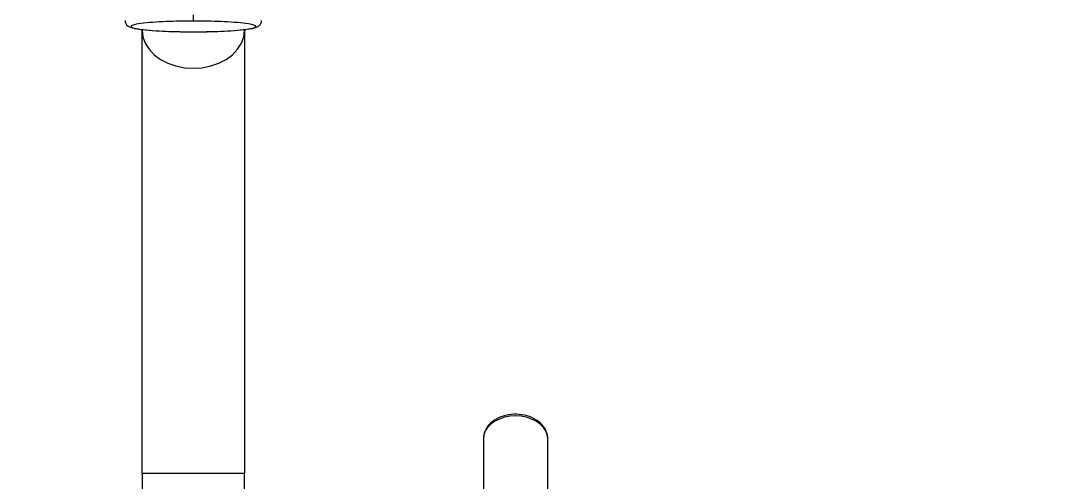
# Model space of a CAD drawing. Extents: x -36 to 357, y 137 to 237.
# Drawn here: x 46.7393 to 46.8973, y 152.7681 to 152.8391 of the extents above; entities that cross this region are included whole.
import ezdxf

# ---------------------------------------------------------------- set-up
doc = ezdxf.new("R2010")
doc.units = 0
doc.header["$LTSCALE"] = 0.01
doc.layers.get('0').update_dxf_attribs({"linetype": 'CONTINUOUS'})
doc.layers.add('01', color=1, linetype='CONTINUOUS')
doc.layers.add('ARQ-SMB-1_025', color=1, linetype='CONTINUOUS')
doc.styles.add('FNDE Texto Cota 0025', font='verdana.ttf', dxfattribs={"height": 0.04})
doc.dimstyles.new('FNDE 1-0025', dxfattribs={"dimscale": 5, "dimtxt": 0.04, "dimasz": 0.0035, "dimexe": 0.15, "dimexo": 0.15, "dimgap": 0.0025, "dimtad": 1, "dimzin": 1, "dimdsep": 46, "dimtxsty": 'FNDE Texto Cota 0025', "dimblk": 'tic', "dimcen": 0.015, "dimdle": 0.15, "dimse1": 1, "dimse2": 1, "dimclrd": 251, "dimclre": 251, "dimclrt": 256, "dimaunit": 1, "dimadec": 3, "dimazin": 0, "dimtfac": 1, "dimtix": 1, "dimtmove": 2, "dimatfit": 3, "dimfxl": 0.15, "dimtvp": 1, "dimtolj": 1, "dimtzin": 0, "dimarcsym": 0})

# ---------------------------------------------------------------- blocks, each defined once
blk = doc.blocks.new('A$C093F1C31')
at = {"layer": '01', "ltscale": 10}
for p, q in [((0.02133, 0.2714), (0.02133, 0.27303)), ((0.00822, 0.26923), (0.00822, 0.26905)), ((0.00822, 0.1556), (0.00822, 0.26905)), ((0.03443, 0.26905), (0.03443, 0.26923)), ((0.03443, 0.26905), (0.03443, 0.1556)), ((0.09558, 0.16443), (0.09558, 0.14936)), ((0.11208, 0.16443), (0.11208, 0.16455)), ((0.11208, 0.14936), (0.11208, 0.16443)), ((0.00822, 0.1556), (0.03443, 0.1556)), ((0.00822, 0.1556), (0.00822, 0.13254)), ((0.03443, 0.13254), (0.03443, 0.1556))]:
    blk.add_line(p, q, dxfattribs=at)
for points in [[(0.00385, 0.27153, 0), (0.00386, 0.27132, 0), (0.0039, 0.27113, 0), (0.00396, 0.27094, 0), (0.00404, 0.27077, 0), (0.00413, 0.27062, 0), (0.00423, 0.27048, 0), (0.00462, 0.27013, 0), (0.00494, 0.26993, 0), (0.00519, 0.26983, 0), (0.00547, 0.26973, 0), (0.00579, 0.26964, 0), (0.00628, 0.26953, 0), (0.00686, 0.26942, 0), (0.00753, 0.26932, 0), (0.00829, 0.26922, 0), (0.0091, 0.26914, 0), (0.00994, 0.26906, 0), (0.00999, 0.26905, 0)], [(0.02133, 0.2714, 0), (0.02048, 0.2714, 0), (0.01963, 0.27139, 0), (0.01873, 0.27138, 0), (0.01779, 0.27136, 0), (0.01686, 0.27134, 0), (0.01599, 0.27132, 0), (0.01515, 0.27129, 0), (0.01433, 0.27126, 0), (0.01343, 0.27122, 0), (0.01257, 0.27117, 0), (0.01174, 0.27112, 0), (0.01088, 0.27106, 0), (0.01006, 0.271, 0), (0.00929, 0.27093, 0), (0.00855, 0.27085, 0), (0.00786, 0.27076, 0), (0.00724, 0.27067, 0), (0.00668, 0.27057, 0), (0.00622, 0.27047, 0), (0.00585, 0.27036, 0), (0.00558, 0.27025, 0), (0.00541, 0.27014, 0), (0.00536, 0.27002, 0), (0.00541, 0.26991, 0), (0.00558, 0.2698, 0), (0.00585, 0.26968, 0), (0.00622, 0.26958, 0), (0.00668, 0.26947, 0), (0.00724, 0.26938, 0), (0.00786, 0.26928, 0), (0.00855, 0.2692, 0), (0.00929, 0.26912, 0), (0.01006, 0.26905, 0), (0.01087, 0.26898, 0), (0.01174, 0.26892, 0), (0.01257, 0.26887, 0), (0.01343, 0.26883, 0), (0.01433, 0.26879, 0), (0.01515, 0.26875, 0), (0.01599, 0.26873, 0), (0.01686, 0.2687, 0), (0.01802, 0.26868, 0), (0.01921, 0.26866, 0), (0.02026, 0.26865, 0), (0.02133, 0.26865, 0)], [(0.02133, 0.26865, 0), (0.02218, 0.26865, 0), (0.02302, 0.26866, 0), (0.02392, 0.26867, 0), (0.02487, 0.26868, 0), (0.0258, 0.2687, 0), (0.02666, 0.26873, 0), (0.0275, 0.26875, 0), (0.02832, 0.26879, 0), (0.02922, 0.26883, 0), (0.03008, 0.26887, 0), (0.03091, 0.26892, 0), (0.03178, 0.26898, 0), (0.03259, 0.26905, 0), (0.03336, 0.26912, 0), (0.03411, 0.2692, 0), (0.0348, 0.26928, 0), (0.03542, 0.26938, 0), (0.03597, 0.26947, 0), (0.03643, 0.26958, 0), (0.0368, 0.26968, 0), (0.03708, 0.2698, 0), (0.03724, 0.26991, 0), (0.0373, 0.27002, 0), (0.03724, 0.27014, 0), (0.03708, 0.27025, 0), (0.0368, 0.27036, 0), (0.03643, 0.27047, 0), (0.03597, 0.27057, 0), (0.03542, 0.27067, 0), (0.0348, 0.27076, 0), (0.03411, 0.27085, 0), (0.03336, 0.27093, 0), (0.0326, 0.271, 0), (0.03178, 0.27106, 0), (0.03091, 0.27112, 0), (0.03008, 0.27117, 0), (0.02922, 0.27122, 0), (0.02832, 0.27126, 0), (0.0275, 0.27129, 0), (0.02666, 0.27132, 0), (0.0258, 0.27134, 0), (0.02463, 0.27137, 0), (0.02345, 0.27139, 0), (0.02239, 0.2714, 0), (0.02133, 0.2714, 0)], [(0.03266, 0.26905, 0), (0.03271, 0.26906, 0), (0.03356, 0.26914, 0), (0.03437, 0.26922, 0), (0.03512, 0.26932, 0), (0.03579, 0.26942, 0), (0.03637, 0.26953, 0), (0.03686, 0.26964, 0), (0.03721, 0.26974, 0), (0.03752, 0.26985, 0), (0.03781, 0.26998, 0), (0.03795, 0.27007, 0), (0.0381, 0.27017, 0), (0.03826, 0.27031, 0), (0.03842, 0.27048, 0), (0.03853, 0.27062, 0), (0.03862, 0.27077, 0), (0.0387, 0.27094, 0), (0.03876, 0.27113, 0), (0.03879, 0.27132, 0), (0.03881, 0.27153, 0)], [(0.00822, 0.26905, 0), (0.00842, 0.26736, 0), (0.00901, 0.26572, 0), (0.00998, 0.26419, 0), (0.01129, 0.26279, 0), (0.0129, 0.26159, 0), (0.01478, 0.26062, 0), (0.01685, 0.2599, 0), (0.01905, 0.25946, 0), (0.02133, 0.25932, 0), (0.0236, 0.25946, 0), (0.02581, 0.2599, 0), (0.02788, 0.26062, 0), (0.02975, 0.26159, 0), (0.03136, 0.26279, 0), (0.03267, 0.26419, 0), (0.03364, 0.26572, 0), (0.03423, 0.26736, 0), (0.03443, 0.26905, 0)], [(0.00999, 0.26905, 0), (0.01082, 0.26899, 0), (0.01172, 0.26893, 0), (0.01262, 0.26887, 0), (0.01356, 0.26883, 0), (0.01427, 0.26879, 0), (0.01508, 0.26876, 0), (0.01597, 0.26873, 0), (0.01694, 0.26871, 0), (0.01798, 0.26869, 0), (0.01907, 0.26867, 0), (0.02019, 0.26866, 0), (0.02133, 0.26866, 0)], [(0.02133, 0.26866, 0), (0.02246, 0.26866, 0), (0.02359, 0.26867, 0), (0.02467, 0.26869, 0), (0.02571, 0.26871, 0), (0.02668, 0.26873, 0), (0.02758, 0.26876, 0), (0.02838, 0.26879, 0), (0.02909, 0.26883, 0), (0.03004, 0.26887, 0), (0.03094, 0.26893, 0), (0.03183, 0.26899, 0), (0.03266, 0.26905, 0)], [(0.02133, 0.26865, 0), (0.02133, 0.26864, 0)], [(0.11208, 0.16455, 0), (0.11206, 0.16484, 0), (0.11199, 0.16533, 0), (0.11188, 0.16581, 0), (0.11171, 0.16628, 0), (0.1115, 0.16675, 0), (0.11124, 0.16721, 0), (0.11092, 0.16765, 0), (0.11056, 0.16808, 0), (0.11014, 0.16849, 0), (0.10968, 0.16887, 0), (0.10917, 0.16922, 0), (0.10862, 0.16955, 0), (0.10804, 0.16983, 0), (0.10743, 0.17008, 0), (0.10679, 0.17029, 0), (0.10613, 0.17046, 0), (0.10545, 0.17058, 0), (0.10477, 0.17066, 0), (0.10408, 0.1707, 0), (0.10338, 0.17069, 0), (0.10269, 0.17064, 0), (0.10201, 0.17055, 0), (0.10134, 0.17041, 0), (0.10068, 0.17023, 0), (0.10005, 0.17001, 0), (0.09944, 0.16975, 0), (0.09886, 0.16945, 0), (0.09831, 0.16911, 0), (0.0978, 0.16874, 0), (0.09734, 0.16833, 0), (0.09693, 0.16789, 0), (0.09657, 0.16744, 0), (0.09627, 0.16696, 0), (0.09602, 0.16647, 0), (0.09583, 0.16598, 0), (0.09569, 0.16548, 0), (0.09561, 0.16498, 0), (0.09558, 0.16452, 0), (0.09558, 0.16443, 0)], [(0.11208, 0.16443, 0), (0.11195, 0.16544, 0), (0.11158, 0.16642, 0), (0.11097, 0.16734, 0), (0.11015, 0.16818, 0), (0.10913, 0.1689, 0), (0.10795, 0.16948, 0), (0.10665, 0.16991, 0), (0.10526, 0.17017, 0), (0.10383, 0.17026, 0), (0.10239, 0.17017, 0), (0.10101, 0.16991, 0), (0.0997, 0.16948, 0), (0.09852, 0.1689, 0), (0.09751, 0.16818, 0), (0.09668, 0.16734, 0), (0.09607, 0.16642, 0), (0.0957, 0.16544, 0), (0.09558, 0.16443, 0)]]:
    blk.add_polyline3d(points, dxfattribs=at)
blk = doc.blocks.new('tic')
at = {"color": 251}
for p, q in [((0, -1), (0, 1)), ((-1, 0), (1, 0))]:
    blk.add_line(p, q, dxfattribs=at)
blk.add_line((-0.6, -0.6), (0.6, 0.6))

msp = doc.modelspace()

# ---------------------------------------------------------------- block references
at = {"layer": '01', "ltscale": 10, "xscale": 0.6, "yscale": 0.6, "zscale": 0.6}
msp.add_blockref('A$C093F1C31', (46.7531, 152.67616, -2), dxfattribs=at)

# ---------------------------------------------------------------- leaders
at = {"layer": 'ARQ-SMB-1_025', "ltscale": 10}
for points in [[(46.23483, 152.27738, -3.96453), (46.23483, 153.23045, -3.96453), (47.09743, 153.23045, -3.96453)], [(47.57954, 152.51966), (47.57954, 153.01021), (46.64714, 153.01021)]]:
    msp.add_leader(points, dimstyle='FNDE 1-0025', override={"dimlfac": 100, "dimclrd": 252, "dimclre": 252}, dxfattribs=at)

doc.saveas('drawing.dxf')
